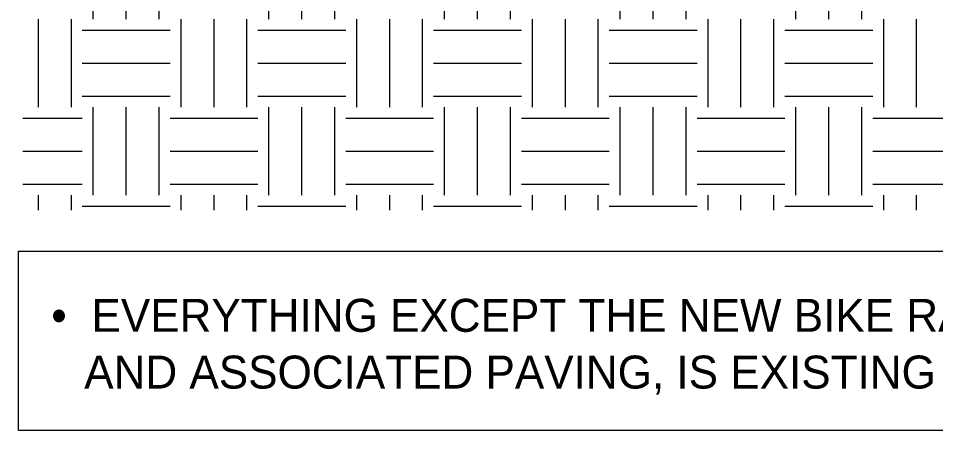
# Model space of a CAD drawing. Header units: inches. Extents: x -1460 to -268, y -77 to 274.
# Drawn here: x -728.5 to -561.3, y -76.9 to -1.8 of the extents above; entities that cross this region are included whole.
import ezdxf

# ---------------------------------------------------------------- set-up
doc = ezdxf.new("R2010")
doc.units = ezdxf.units.IN
doc.header["$MEASUREMENT"] = 0
doc.layers.add('C-TOPO', color=7, linetype='Continuous', lineweight=9)
doc.layers.add('G-ANNO-TEXT-1', color=145, linetype='Continuous', lineweight=9)
doc.styles.add('Century Gothic', font='ufonts.com_century-gothic.ttf', dxfattribs={"height": 6})

msp = doc.modelspace()

# ---------------------------------------------------------------- hatches: boundary and pattern name
at = {"layer": 'C-TOPO'}
h = msp.add_hatch(dxfattribs=at)
h.set_pattern_fill('FP_5', color=256, style=0, pattern_type=2)
h.set_pattern_definition([(0, (-476.828, 0), (16, 16), [16, -16]), (0, (-476.828, 6), (16, 16), [16, -16]), (0, (-476.828, 12), (16, 16), [16, -16]), (90, (-474.828, 14), (-16, 16), [16, -16]), (90, (-468.828, 14), (-16, 16), [16, -16]), (90, (-462.828, 14), (-16, 16), [16, -16])])
h.paths.add_polyline_path([(-557.65, -36.76), (-557.65, 0.94), (-572.12, 0.85), (-585.58, 0.85), (-690.74, 0), (-727.64, 0), (-727.64, -36.76), (-558.94, -36.76)], flags=0)

# ---------------------------------------------------------------- linework, layer by layer
at = {"layer": 'G-ANNO-TEXT-1', "flags": 128}
msp.add_lwpolyline([(-728.47, -44.22), (-537.91, -44.22), (-537.91, -76.88), (-728.47, -76.88)], close=True, dxfattribs=at)

# ---------------------------------------------------------------- texts
at = {"layer": 'G-ANNO-TEXT-1', "char_height": 6, "attachment_point": 1, "style": 'Century Gothic'}
for s, insert, width in [('EVERYTHING EXCEPT THE NEW BIKE RAKES ', (-715.14, -52.89), 205.434), ('•', (-722.47, -52.89), 8.8867), ('AND ASSOCIATED PAVING, IS EXISTING', (-716.47, -63.22), 191.294)]:
    msp.add_mtext(s, dxfattribs=dict(at, insert=insert, width=width))

doc.saveas('drawing.dxf')
